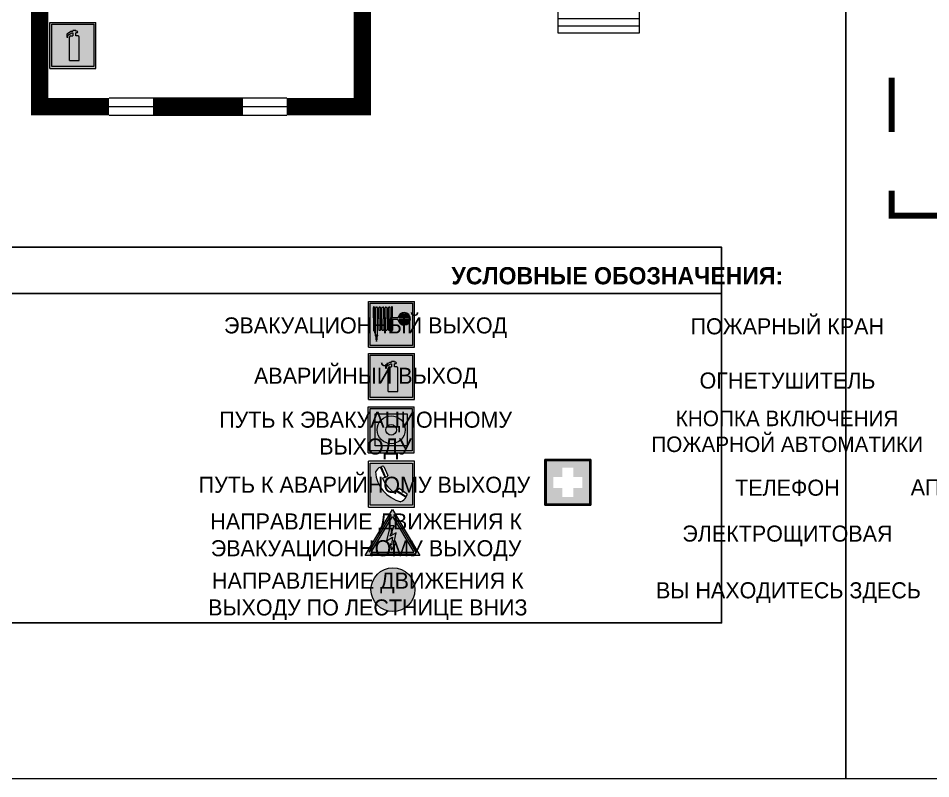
# Model space of a CAD drawing. Header units: millimetres. Extents: x 13810 to 67229, y 12374 to 21950.
# Drawn here: x 44814.3 to 44973.2, y 13759.2 to 13891.7 of the extents above; entities that cross this region are included whole.
import ezdxf

# ---------------------------------------------------------------- set-up
doc = ezdxf.new("R2010")
doc.units = ezdxf.units.MM
doc.styles.add('обычный', font='arial.ttf')

# ---------------------------------------------------------------- blocks, each defined once
blk = doc.blocks.new('A$C3E6D3DDE')
at = {"lineweight": 5}
h = blk.add_hatch(color=40, dxfattribs=at)
h.paths.add_polyline_path([(24.1, 1.45), (16.46, -11.35), (31.74, -11.35)])
h.paths.add_polyline_path([(24.09, -0.46), (30.03, -10.41), (18.14, -10.41)], flags=16)
h.paths.add_polyline_path([(24.54, -3.08), (23.41, -6.02), (25.13, -5.01), (24.33, -8.5), (24.82, -8.27), (23.79, -9.86), (23.4, -8.04), (23.8, -8.43), (24.04, -6.29), (22.39, -7.25), (23.44, -3.08)], flags=0)
h = blk.add_hatch(color=256, dxfattribs=at)
h.paths.add_polyline_path([(24.37, 0.03, 0.567511), (23.82, 0.03), (17.59, -10.4, 0.582454), (17.86, -10.88), (30.32, -10.88, 0.582149), (30.6, -10.4)])
h.paths.add_polyline_path([(24.09, -0.46), (18.14, -10.41), (30.03, -10.41)], flags=16)
h.paths.add_polyline_path([(24.54, -3.08), (23.41, -6.02), (25.13, -5.01), (24.33, -8.5), (24.82, -8.27), (23.79, -9.86), (23.4, -8.04), (23.8, -8.43), (24.04, -6.29), (22.39, -7.25), (23.44, -3.08)], flags=0)
h = blk.add_hatch(color=40, dxfattribs=at)
h.paths.add_polyline_path([(24.09, -0.46), (18.14, -10.41), (30.03, -10.41)])
h.paths.add_polyline_path([(24.82, -8.27), (23.79, -9.86), (23.4, -8.04), (23.8, -8.43), (24.04, -6.29), (22.39, -7.25), (23.44, -3.08), (24.54, -3.08), (23.41, -6.02), (25.13, -5.01), (24.33, -8.5)], flags=16)
at = {"color": 40, "lineweight": 5}
for p, q in [((16.46, -11.35), (24.1, 1.45)), ((24.1, 1.45), (31.74, -11.35))]:
    blk.add_line(p, q, dxfattribs=at)
at = {"lineweight": 5}
for p, q in [((17.59, -10.4), (23.82, 0.03)), ((24.37, 0.03), (30.6, -10.4)), ((18.14, -10.41), (24.09, -0.46)), ((24.09, -0.46), (30.03, -10.41)), ((23.44, -3.08), (22.39, -7.25)), ((23.41, -6.02), (24.54, -3.08)), ((25.13, -5.01), (23.41, -6.02)), ((24.54, -3.08), (23.44, -3.08)), ((24.33, -8.5), (25.13, -5.01)), ((22.39, -7.25), (24.04, -6.29)), ((24.04, -6.29), (23.8, -8.43)), ((23.8, -8.43), (23.4, -8.04)), ((23.4, -8.04), (23.79, -9.86)), ((23.79, -9.86), (24.82, -8.27)), ((24.82, -8.27), (24.33, -8.5)), ((17.86, -10.88), (30.32, -10.88)), ((18.14, -10.41), (30.03, -10.41))]:
    blk.add_line(p, q, dxfattribs=at)
at = {"color": 50, "lineweight": 5}
blk.add_line((31.74, -11.35), (16.46, -11.35), dxfattribs=at)
blk = doc.blocks.new('A$C54414219')
at = {"true_color": 0xffffff}
h = blk.add_hatch(color=7, dxfattribs=at)
h.paths.add_polyline_path([(2.39, -9.45), (2.39, -18.3), (11.23, -18.3), (11.23, -9.45)], flags=0)
h.paths.add_polyline_path([(10.71, -13.87, -1), (2.92, -13.87, -1)], flags=0)
h.paths.add_polyline_path([(8.3, -13.87, -1), (5.33, -13.87, -1)], flags=0)
h.paths.add_polyline_path([(0.41, -7.47), (0.41, -20.27), (13.21, -20.27), (13.21, -7.47)])
h.paths.add_polyline_path([(0.92, -19.77), (12.71, -19.77), (12.71, -7.98), (0.92, -7.98)], flags=16)
h.paths.add_polyline_path([(11.23, -9.45), (11.23, -18.3), (2.39, -18.3), (2.39, -9.45)], flags=0)
at = {"lineweight": 5}
h = blk.add_hatch(color=242, dxfattribs=at)
h.paths.add_polyline_path([(12.71, -7.98), (0.92, -7.98), (0.92, -19.77), (12.71, -19.77)])
h.paths.add_polyline_path([(11.23, -18.3), (2.39, -18.3), (2.39, -9.45), (11.23, -9.45)], flags=16)
h.paths.add_polyline_path([(10.71, -13.87, -1), (2.92, -13.87, -1)], flags=0)
h.paths.add_polyline_path([(8.3, -13.87, -1), (5.33, -13.87, -1)], flags=0)
at = {"true_color": 0xffffff}
h = blk.add_hatch(color=7, dxfattribs=at)
h.paths.add_polyline_path([(2.39, -9.45), (2.39, -18.3), (11.23, -18.3), (11.23, -9.45)])
h.paths.add_polyline_path([(10.71, -13.87, -1), (2.92, -13.87, -1)], flags=16)
h.paths.add_polyline_path([(8.3, -13.87, -1), (5.33, -13.87, -1)], flags=0)
at = {"lineweight": 5}
h = blk.add_hatch(color=242, dxfattribs=at)
h.paths.add_polyline_path([(2.92, -13.87, 1), (10.71, -13.87, 1)])
h.paths.add_polyline_path([(8.3, -13.87, -1), (5.33, -13.87, -1)], flags=16)
at = {"color": 242, "lineweight": 5}
for p, q in [((0.41, -20.27), (0.41, -7.47)), ((0.41, -7.47), (13.21, -7.47)), ((0.41, -7.47), (13.21, -7.47)), ((13.21, -20.27), (13.21, -7.47)), ((0.41, -20.27), (13.21, -20.27))]:
    blk.add_line(p, q, dxfattribs=at)
for points in [[(0.92, -7.98), (12.71, -7.98), (12.71, -19.77), (0.92, -19.77)], [(2.39, -9.45), (11.23, -9.45), (11.23, -18.3), (2.39, -18.3)]]:
    blk.add_lwpolyline(points, close=True, dxfattribs=at)
for radius in [3.89, 1.49]:
    blk.add_circle((6.81, -13.87), radius, dxfattribs=at)
blk = doc.blocks.new('A$C456E1F9C')
at = {"lineweight": 5}
h = blk.add_hatch(color=242, dxfattribs=at)
h.paths.add_polyline_path([(0.51, -1.47), (0.51, -13.26), (12.29, -13.26), (12.29, -1.47)])
h.paths.add_polyline_path([(5.42, -4.95, -0.254479), (4.78, -5.4), (3.52, -2.53, -0.209735), (4.23, -2.4)], flags=16)
h.paths.add_polyline_path([(8.53, -8.6), (10.87, -10.17), (10.54, -10.76), (8.03, -9.13, -0.192251)], flags=16)
h.paths.add_polyline_path([(4.61, -5.49, 0.005518), (3.87, -5.72, 0.128647), (7.49, -10.01, 0.00809), (7.83, -9.33), (10.47, -10.97, -0.16736), (8.99, -12.25, -0.327862), (1.95, -3.95, -0.166952), (3.36, -2.62)], flags=16)
at = {"color": 242, "lineweight": 5}
for p, q in [((0, -13.77), (0, -0.97)), ((12.8, -0.97), (0, -0.97)), ((3.52, -2.53), (4.78, -5.4)), ((4.23, -2.4), (5.42, -4.95)), ((12.8, -13.77), (12.8, -0.97)), ((4.61, -5.49), (3.36, -2.62)), ((7.83, -9.33), (10.47, -10.97)), ((8.03, -9.13), (10.54, -10.76)), ((10.81, -10.12), (8.53, -8.6)), ((10.8, -10.3), (10.81, -10.12)), ((10.54, -10.76), (10.8, -10.3)), ((0, -13.77), (12.8, -13.77))]:
    blk.add_line(p, q, dxfattribs=at)
blk.add_lwpolyline([(0.51, -1.47), (12.29, -1.47), (12.29, -13.26), (0.51, -13.26)], close=True, dxfattribs=at)
for centre, radius, start, end in [((4.02, -3.27), 0.891, 76.3284, 123.7092), ((4.59, -5.34), 2.99, 114.2845, 152.1974), ((11.12, -3.31), 9.19, 183.9915, 256.6009), ((4.68, -4.59), 0.824, 276.9621, 334.0723), ((14.98, -39.1), 35.17, 107.1487, 108.4135), ((13.86, -0.94), 11.08, 205.5536, 234.8762), ((-13.31, 0.8), 23.44, 332.5487, 334.4027), ((8.94, -9.5), 0.989, 114.4092, 157.9388), ((7.87, -9.46), 3, 291.9291, 329.9329)]:
    blk.add_arc(centre, radius, start, end, dxfattribs=at)
blk = doc.blocks.new('A$C18900ED3')
h = blk.add_hatch(color=126)
h.paths.add_polyline_path([(-0.18, -0.18), (-7.02, -0.18), (-7.02, -7.02), (-0.18, -7.02)])
h.paths.add_polyline_path([(-5.89, -4.46), (-5.89, -2.77), (-4.46, -2.77), (-4.46, -1.31), (-2.77, -1.31), (-2.77, -2.77), (-1.33, -2.77), (-1.33, -4.46), (-2.77, -4.46), (-2.77, -5.89), (-4.46, -5.89), (-4.46, -4.46)], flags=16)
at = {"color": 126}
for p, q in [((-7.2, 0), (-7.2, -7.2)), ((0, 0), (-7.2, 0)), ((0, -7.2), (0, 0)), ((-7.02, -7.02), (-7.02, -0.18)), ((-7.02, -0.18), (-0.18, -0.18)), ((-0.18, -0.18), (-0.18, -7.02)), ((-0.18, -7.02), (-7.02, -7.02)), ((-7.2, -7.2), (0, -7.2))]:
    blk.add_line(p, q, dxfattribs=at)
blk = doc.blocks.new('A$C37112FD5')
at = {"true_color": 0xf5f5ff}
h = blk.add_hatch(color=7, dxfattribs=at)
h.dxf.hatch_style = 1
h.paths.add_polyline_path([(12.8, -7.4), (0, -7.4), (0, -20.2), (12.8, -20.2)])
h.paths.add_polyline_path([(12.29, -7.91), (12.29, -19.69), (0.51, -19.69), (0.51, -7.91)], flags=16)
h.paths.add_polyline_path([(4.98, -9.04, -0.42597), (5.17, -9.22), (5.17, -12.25), (5.17, -15.29, -0.432244), (4.98, -15.47), (4.83, -15.47, -0.42597), (4.64, -15.29), (4.64, -12.25), (4.64, -9.22, -0.432244), (4.83, -9.04)], flags=0)
h.paths.add_polyline_path([(4.28, -9.22), (4.28, -12.25), (4.28, -15.29, -0.432244), (4.09, -15.47), (3.94, -15.47, -0.42597), (3.75, -15.29), (3.75, -12.25), (3.75, -9.22, -0.432244), (3.94, -9.04), (4.09, -9.04, -0.42597)], flags=0)
h.paths.add_polyline_path([(5.72, -9.04), (5.87, -9.04, -0.42597), (6.06, -9.22), (6.06, -12.25), (6.06, -15.29, -0.432244), (5.87, -15.47), (5.72, -15.47, -0.42597), (5.53, -15.29), (5.53, -12.25), (5.53, -9.22, -0.432244)], flags=0)
h.paths.add_polyline_path([(6.42, -8.9), (6.5, -8.9, -0.42597), (6.69, -9.08), (6.69, -12.03), (8.21, -12.03, -15.824349), (8.21, -12.47), (6.69, -12.47), (6.69, -15.42, -0.432244), (6.5, -15.6), (6.42, -15.6)], flags=0)
h.paths.add_polyline_path([(3.39, -9.22), (3.39, -12.25), (3.39, -15.29, -0.432244), (3.2, -15.47), (3.05, -15.47, -0.42597), (2.85, -15.29), (2.85, -12.25), (2.85, -9.22, -0.432244), (3.05, -9.04), (3.2, -9.04, -0.42597)], flags=0)
h.paths.add_polyline_path([(2.5, -9.22), (2.5, -16.71), (1.96, -16.71), (1.96, -9.22, -0.432244), (2.15, -9.04), (2.31, -9.04, -0.42597)], flags=0)
h.paths.add_polyline_path([(1.61, -8.9), (1.61, -15.6), (1.57, -15.6, -0.42597), (1.37, -15.42), (1.37, -12.03), (1.37, -9.09, -0.432244), (1.57, -8.9)], flags=0)
h.paths.add_polyline_path([(9.76, -10.81), (9.76, -12.03), (8.49, -12.03, -0.336371)], flags=0)
h.paths.add_polyline_path([(8.49, -12.47), (9.76, -12.47), (9.76, -13.7, -0.336371)], flags=0)
h.paths.add_polyline_path([(10.11, -10.81, -0.336371), (11.38, -12.03), (10.11, -12.03)], flags=0)
h.paths.add_polyline_path([(10.11, -12.47), (11.38, -12.47, -0.336371), (10.11, -13.7)], flags=0)
h.paths.add_polyline_path([(2.5, -16.84), (2.5, -17.05), (1.97, -17.05), (1.97, -16.84)], flags=0)
h.paths.add_polyline_path([(2.5, -17.24, -0.033778), (2.24, -18.6, -0.033778), (1.97, -17.24)], flags=0)
h = blk.add_hatch(color=242)
h.dxf.hatch_style = 1
h.paths.add_polyline_path([(12.29, -7.91), (0.51, -7.91), (0.51, -19.69), (12.29, -19.69)])
h.paths.add_polyline_path([(6.42, -15.6), (6.42, -8.9), (6.5, -8.9, -0.42597), (6.69, -9.08), (6.69, -12.03), (8.21, -12.03, -15.824349), (8.21, -12.47), (6.69, -12.47), (6.69, -15.42, -0.432244), (6.5, -15.6)], flags=16)
h.paths.add_polyline_path([(5.87, -15.47), (5.72, -15.47, -0.42597), (5.53, -15.29), (5.53, -12.25), (5.53, -9.22, -0.432244), (5.72, -9.04), (5.87, -9.04, -0.42597), (6.06, -9.22), (6.06, -12.25), (6.06, -15.29, -0.432244)], flags=16)
h.paths.add_polyline_path([(4.98, -15.47), (4.83, -15.47, -0.42597), (4.64, -15.29), (4.64, -12.25), (4.64, -9.22, -0.432244), (4.83, -9.04), (4.98, -9.04, -0.42597), (5.17, -9.22), (5.17, -12.25), (5.17, -15.29, -0.432244)], flags=16)
h.paths.add_polyline_path([(4.09, -15.47), (3.94, -15.47, -0.42597), (3.75, -15.29), (3.75, -12.25), (3.75, -9.22, -0.432244), (3.94, -9.04), (4.09, -9.04, -0.42597), (4.28, -9.22), (4.28, -12.25), (4.28, -15.29, -0.432244)], flags=16)
h.paths.add_polyline_path([(3.2, -15.47), (3.05, -15.47, -0.42597), (2.85, -15.29), (2.85, -12.25), (2.85, -9.22, -0.432244), (3.05, -9.04), (3.2, -9.04, -0.42597), (3.39, -9.22), (3.39, -12.25), (3.39, -15.29, -0.432244)], flags=16)
h.paths.add_polyline_path([(2.5, -17.05), (1.97, -17.05), (1.97, -16.84), (2.5, -16.84)], flags=16)
h.paths.add_polyline_path([(2.5, -17.24, -0.033778), (2.24, -18.6, -0.033778), (1.97, -17.24)], flags=16)
h.paths.add_polyline_path([(2.5, -16.71), (1.96, -16.71), (1.96, -9.22, -0.432244), (2.15, -9.04), (2.31, -9.04, -0.42597), (2.5, -9.22)], flags=16)
h.paths.add_polyline_path([(1.61, -15.6), (1.57, -15.6, -0.42597), (1.37, -15.42), (1.37, -12.03), (1.37, -9.09, -0.432244), (1.57, -8.9), (1.61, -8.9)], flags=16)
h.paths.add_polyline_path([(8.49, -12.47), (9.76, -12.47), (9.76, -13.7, -0.336371)], flags=0)
h.paths.add_polyline_path([(10.11, -13.7), (10.11, -12.47), (11.38, -12.47, -0.336371)], flags=0)
h.paths.add_polyline_path([(8.49, -12.03, -0.336371), (9.76, -10.81), (9.76, -12.03)], flags=0)
h.paths.add_polyline_path([(10.11, -12.03), (10.11, -10.81, -0.336371), (11.38, -12.03)], flags=0)
h = blk.add_hatch(color=7, dxfattribs=at)
h.dxf.hatch_style = 1
h.paths.add_polyline_path([(1.61, -8.9), (1.57, -8.9, 0.432244), (1.37, -9.09), (1.37, -12.03), (1.37, -15.42, 0.42597), (1.57, -15.6), (1.61, -15.6)])
h.paths.add_polyline_path([(2.5, -9.22, 0.42597), (2.31, -9.04), (2.15, -9.04, 0.432244), (1.96, -9.22), (1.96, -16.71), (2.5, -16.71)])
h.paths.add_polyline_path([(2.5, -16.84), (1.97, -16.84), (1.97, -17.05), (2.5, -17.05)])
h.paths.add_polyline_path([(2.5, -17.24), (1.97, -17.24, 0.033778), (2.24, -18.6, 0.033778)])
h.paths.add_polyline_path([(3.39, -12.25), (3.39, -9.22, 0.42597), (3.2, -9.04), (3.05, -9.04, 0.432244), (2.85, -9.22), (2.85, -12.25), (2.85, -15.29, 0.42597), (3.05, -15.47), (3.2, -15.47, 0.432244), (3.39, -15.29)])
h.paths.add_polyline_path([(4.28, -12.25), (4.28, -9.22, 0.42597), (4.09, -9.04), (3.94, -9.04, 0.432244), (3.75, -9.22), (3.75, -12.25), (3.75, -15.29, 0.42597), (3.94, -15.47), (4.09, -15.47, 0.432244), (4.28, -15.29)])
h.paths.add_polyline_path([(5.17, -12.25), (5.17, -9.22, 0.42597), (4.98, -9.04), (4.83, -9.04, 0.432244), (4.64, -9.22), (4.64, -12.25), (4.64, -15.29, 0.42597), (4.83, -15.47), (4.98, -15.47, 0.432244), (5.17, -15.29)])
h.paths.add_polyline_path([(6.06, -12.25), (6.06, -9.22, 0.42597), (5.87, -9.04), (5.72, -9.04, 0.432244), (5.53, -9.22), (5.53, -12.25), (5.53, -15.29, 0.42597), (5.72, -15.47), (5.87, -15.47, 0.432244), (6.06, -15.29)])
h.paths.add_polyline_path([(6.69, -12.47), (8.21, -12.47, 15.824349), (8.21, -12.03), (6.69, -12.03), (6.69, -9.08, 0.42597), (6.5, -8.9), (6.42, -8.9), (6.42, -15.6), (6.5, -15.6, 0.432244), (6.69, -15.42)])
h.paths.add_polyline_path([(8.49, -12.47), (9.76, -12.47), (9.76, -13.7, -0.336371)], flags=16)
h.paths.add_polyline_path([(8.49, -12.03, -0.336371), (9.76, -10.81), (9.76, -12.03)], flags=16)
h.paths.add_polyline_path([(10.11, -12.47), (11.38, -12.47, -0.336371), (10.11, -13.7)], flags=16)
h.paths.add_polyline_path([(10.11, -12.03), (10.11, -10.81, -0.336371), (11.38, -12.03)], flags=16)
h = blk.add_hatch(color=242)
h.dxf.hatch_style = 1
h.paths.add_polyline_path([(9.76, -10.81, 0.336371), (8.49, -12.03), (9.76, -12.03)])
h.paths.add_polyline_path([(10.11, -10.81), (10.11, -12.03), (11.38, -12.03, 0.336371)])
h.paths.add_polyline_path([(11.38, -12.47), (10.11, -12.47), (10.11, -13.7, 0.336371)])
h.paths.add_polyline_path([(9.76, -12.47), (8.49, -12.47, 0.336371), (9.76, -13.7)])
at = {"color": 242, "lineweight": 5}
for p, q in [((0, -20.2), (0, -7.4)), ((0, -7.4), (12.8, -7.4)), ((12.8, -20.2), (12.8, -7.4)), ((1.37, -12.03), (1.37, -9.08)), ((1.57, -8.9), (1.61, -8.9)), ((1.61, -8.9), (1.61, -15.6)), ((1.96, -16.71), (1.96, -9.22)), ((2.15, -9.04), (2.31, -9.04)), ((2.5, -16.71), (2.5, -9.22)), ((2.85, -12.25), (2.85, -9.22)), ((3.05, -9.04), (3.2, -9.04)), ((3.39, -12.25), (3.39, -9.22)), ((3.75, -12.25), (3.75, -9.22)), ((3.94, -9.04), (4.09, -9.04)), ((4.28, -12.25), (4.28, -9.22)), ((4.64, -12.25), (4.64, -9.22)), ((4.83, -9.04), (4.98, -9.04)), ((5.17, -12.25), (5.17, -9.22)), ((5.53, -12.25), (5.53, -9.22)), ((5.72, -9.04), (5.87, -9.04)), ((6.06, -12.25), (6.06, -9.22)), ((6.42, -8.9), (6.42, -15.6)), ((6.5, -8.9), (6.42, -8.9)), ((6.69, -12.03), (6.69, -9.08)), ((1.37, -12.03), (1.37, -15.42)), ((2.85, -12.25), (2.85, -15.29)), ((3.39, -12.25), (3.39, -15.29)), ((3.75, -12.25), (3.75, -15.29)), ((4.28, -12.25), (4.28, -15.29)), ((4.64, -12.25), (4.64, -15.29)), ((5.17, -12.25), (5.17, -15.29)), ((5.53, -12.25), (5.53, -15.29)), ((6.06, -12.25), (6.06, -15.29)), ((8.21, -12.03), (6.69, -12.03)), ((8.21, -12.47), (6.69, -12.47)), ((6.69, -12.47), (6.69, -15.42)), ((9.76, -12.03), (8.49, -12.03)), ((9.76, -12.47), (8.49, -12.47)), ((9.76, -10.81), (9.76, -12.03)), ((9.76, -12.47), (9.76, -13.7)), ((10.11, -10.81), (10.11, -12.03)), ((11.38, -12.03), (10.11, -12.03)), ((11.38, -12.47), (10.11, -12.47)), ((10.11, -12.47), (10.11, -13.7)), ((1.57, -15.6), (1.61, -15.6)), ((1.96, -16.71), (2.5, -16.71)), ((1.97, -16.84), (2.5, -16.84)), ((1.97, -17.05), (1.97, -16.84)), ((2.5, -17.05), (1.97, -17.05)), ((1.97, -17.24), (2.5, -17.24)), ((2.5, -16.84), (2.5, -17.05)), ((3.05, -15.47), (3.2, -15.47)), ((3.94, -15.47), (4.09, -15.47)), ((4.83, -15.47), (4.98, -15.47)), ((5.72, -15.47), (5.87, -15.47)), ((6.42, -15.6), (6.5, -15.6)), ((0, -20.2), (12.8, -20.2))]:
    blk.add_line(p, q, dxfattribs=at)
blk.add_lwpolyline([(0.51, -7.91), (12.29, -7.91), (12.29, -19.69), (0.51, -19.69)], close=True, dxfattribs=at)
for centre, radius, start, end in [((1.56, -9.09), 0.182, 87.1027, 180.6071), ((2.15, -9.22), 0.182, 87.1027, 180.6071), ((2.32, -9.22), 0.182, 359.3929, 92.8973), ((3.04, -9.22), 0.182, 87.1027, 180.6071), ((3.21, -9.22), 0.182, 359.3929, 92.8973), ((3.93, -9.22), 0.182, 87.1027, 180.6071), ((4.1, -9.22), 0.182, 359.3929, 92.8973), ((4.82, -9.22), 0.182, 87.1027, 180.6071), ((4.99, -9.22), 0.182, 359.3929, 92.8973), ((5.71, -9.22), 0.182, 87.1027, 180.6071), ((5.88, -9.22), 0.182, 359.3929, 92.8973), ((6.51, -9.09), 0.182, 359.3929, 92.8973), ((9.93, -12.25), 1.74, 187.2319, 172.7681), ((9.93, -12.25), 1.46, 96.9927, 171.3585), ((9.93, -12.25), 1.46, 188.6415, 263.0073), ((9.93, -12.25), 1.46, 8.6415, 83.0073), ((9.93, -12.25), 1.46, 276.9927, 351.3585), ((1.56, -15.42), 0.182, 179.3929, 272.8973), ((12.17, -15.98), 10.27, 187.041, 194.7793), ((-7.7, -15.98), 10.27, 345.2207, 352.959), ((3.04, -15.29), 0.182, 179.3929, 272.8973), ((3.21, -15.29), 0.182, 267.1027, 0.6071), ((3.93, -15.29), 0.182, 179.3929, 272.8973), ((4.1, -15.29), 0.182, 267.1027, 0.6071), ((4.82, -15.29), 0.182, 179.3929, 272.8973), ((4.99, -15.29), 0.182, 267.1027, 0.6071), ((5.71, -15.29), 0.182, 179.3929, 272.8973), ((5.88, -15.29), 0.182, 267.1027, 0.6071), ((6.51, -15.42), 0.182, 267.1027, 0.6071)]:
    blk.add_arc(centre, radius, start, end, dxfattribs=at)
blk = doc.blocks.new('A$C3AD82952')
at = {"true_color": 0xf5f5ff}
h = blk.add_hatch(color=7, dxfattribs=at)
h.dxf.hatch_style = 1
h.paths.add_polyline_path([(8.21, 8.73, 0.414214), (7.89, 9.05), (7.22, 9.05), (7.22, 9.92), (7.59, 9.92, 1), (7.57, 10.36), (7.22, 10.36), (7.22, 10.6), (6.43, 10.6), (6.43, 10.36), (6.01, 10.36), (4.74, 9.59), (4.74, 8.69), (4.98, 8.73), (4.98, 9.26), (6.12, 9.91), (6.43, 9.91), (6.43, 9.05), (5.76, 9.05, 0.414214), (5.44, 8.73), (5.44, 2.2), (8.21, 2.2)], flags=0)
h.paths.add_polyline_path([(12.8, 12.8), (0, 12.8), (0, 0), (12.8, 0)])
h.paths.add_polyline_path([(0.51, 12.29), (12.29, 12.29), (12.29, 0.51), (0.51, 0.51)], flags=16)
h.paths.add_polyline_path([(4.74, 9.59), (6.01, 10.36), (6.43, 10.36), (6.43, 10.6), (7.22, 10.6), (7.22, 10.36), (7.59, 10.36, -0.94586), (7.59, 9.92), (7.22, 9.92), (7.22, 9.05), (7.89, 9.05, -0.414214), (8.21, 8.73), (8.21, 2.2), (5.44, 2.2), (5.44, 8.73, -0.414214), (5.76, 9.05), (6.43, 9.05), (6.43, 9.91), (6.12, 9.91), (4.98, 9.26), (4.98, 8.73), (4.74, 8.69)], flags=0)
h = blk.add_hatch(color=242)
h.dxf.hatch_style = 1
h.paths.add_polyline_path([(12.29, 12.29), (0.51, 12.29), (0.51, 0.51), (12.29, 0.51)])
h.paths.add_polyline_path([(4.74, 8.69), (4.74, 9.59), (6.01, 10.36), (6.43, 10.36), (6.43, 10.6), (7.22, 10.6), (7.22, 10.36), (7.59, 10.36, -0.94586), (7.59, 9.92), (7.22, 9.92), (7.22, 9.05), (7.89, 9.05, -0.414214), (8.21, 8.73), (8.21, 2.2), (5.44, 2.2), (5.44, 8.73, -0.414214), (5.76, 9.05), (6.43, 9.05), (6.43, 9.91), (6.12, 9.91), (4.98, 9.26), (4.98, 8.73)], flags=16)
h = blk.add_hatch(color=7, dxfattribs=at)
h.dxf.hatch_style = 1
h.paths.add_polyline_path([(8.21, 8.73, 0.414214), (7.89, 9.05), (7.22, 9.05), (7.22, 9.92), (7.59, 9.92, 1), (7.57, 10.36), (7.22, 10.36), (7.22, 10.6), (6.43, 10.6), (6.43, 10.36), (6.01, 10.36), (4.74, 9.59), (4.74, 8.69), (4.98, 8.73), (4.98, 9.26), (6.12, 9.91), (6.43, 9.91), (6.43, 9.05), (5.76, 9.05, 0.414214), (5.44, 8.73), (5.44, 2.2), (8.21, 2.2)])
at = {"color": 242, "lineweight": 5}
for p, q in [((0, 0), (0, 12.8)), ((0, 12.8), (12.8, 12.8)), ((12.8, 0), (12.8, 12.8)), ((6.01, 10.36), (4.74, 9.59)), ((6.01, 10.36), (6.43, 10.36)), ((7.22, 10.6), (6.43, 10.6)), ((6.43, 10.6), (6.43, 10.36)), ((7.22, 10.36), (7.22, 10.6)), ((7.59, 10.36), (7.22, 10.36)), ((4.74, 9.59), (4.74, 8.69)), ((4.74, 8.69), (4.98, 8.73)), ((4.98, 9.26), (6.12, 9.91)), ((4.98, 8.73), (4.98, 9.26)), ((5.44, 2.2), (5.44, 8.73)), ((5.76, 9.05), (6.43, 9.05)), ((6.12, 9.91), (6.43, 9.91)), ((6.43, 9.91), (6.43, 9.05)), ((7.22, 9.05), (7.22, 9.92)), ((7.59, 9.92), (7.22, 9.92)), ((7.89, 9.05), (7.22, 9.05)), ((8.21, 2.2), (8.21, 8.73)), ((0, 0), (12.8, 0)), ((5.44, 2.2), (8.21, 2.2))]:
    blk.add_line(p, q, dxfattribs=at)
blk.add_lwpolyline([(0.51, 12.29), (12.29, 12.29), (12.29, 0.51), (0.51, 0.51)], close=True, dxfattribs=at)
for centre, radius, start, end in [((7.58, 10.14), 0.223, 273.1875, 86.8125), ((5.76, 8.73), 0.32, 90, 180), ((7.89, 8.73), 0.32, 0, 90)]:
    blk.add_arc(centre, radius, start, end, dxfattribs=at)
blk = doc.blocks.new('A$C7B8C2D5B')
at = {"lineweight": 0}
h = blk.add_hatch(color=5, dxfattribs=at)
h.dxf.hatch_style = 1
h.paths.add_polyline_path([(1.397, -3.024, 1), (-2.112, -3.024, 1)])
at = {"color": 5, "lineweight": 0}
blk.add_circle((-0.358, -3.024), 1.755, dxfattribs=at)

msp = doc.modelspace()

# ---------------------------------------------------------------- linework, layer by layer
at = {"color": 126, "lineweight": 0, "true_color": 0x008754}
for points in [[(44358.4, 14154.23), (44958.4, 14154.23), (44958.4, 13759.23), (44358.4, 13759.23)], [(44358.4, 14154.23), (44958.4, 14154.23), (44958.4, 13759.23), (44358.4, 13759.23)], [(44358.4, 14154.23), (44958.4, 14154.23), (44958.4, 13759.23), (44358.4, 13759.23)], [(44358.4, 14154.23), (44958.4, 14154.23), (44958.4, 13759.23), (44358.4, 13759.23)], [(44958.4, 14154.23), (45558.4, 14154.23), (45558.4, 13759.23), (44958.4, 13759.23)], [(44958.4, 14154.23), (45558.4, 14154.23), (45558.4, 13759.23), (44958.4, 13759.23)], [(44958.4, 14154.23), (45558.4, 14154.23), (45558.4, 13759.23), (44958.4, 13759.23)], [(44958.4, 14154.23), (45558.4, 14154.23), (45558.4, 13759.23), (44958.4, 13759.23)]]:
    msp.add_lwpolyline(points, close=True, dxfattribs=at)
at = {"lineweight": 0}
for points, const_width in [([(44817.98, 13908.98), (44817.98, 13876.33), (44830.08, 13876.33)], 3), ([(44861.03, 13876.33), (44874.21, 13876.33), (44874.21, 13908.98)], 3), ([(44966.39, 13871.9), (44966.39, 13881.38)], 1), ([(44837.75, 13876.33), (44853.44, 13876.33)], 3), ([(45202.93, 13877.01), (45202.93, 13857.33), (44966.39, 13857.33), (44966.39, 13861.71)], 1)]:
    msp.add_lwpolyline(points, dxfattribs=dict(at, const_width=const_width))
for points in [[(44922.46, 13889.17), (44922.46, 13908.98)], [(44908.25, 13896.3), (44908.25, 13889.17)], [(44908.25, 13891.68), (44922.46, 13891.68)], [(44908.25, 13891.68), (44922.46, 13891.68)], [(44908.25, 13890.42), (44922.46, 13890.42)], [(44908.25, 13890.42), (44922.46, 13890.42)], [(44908.25, 13889.17), (44922.46, 13889.17)], [(44830.08, 13877.84), (44861.03, 13877.84)], [(44830.08, 13876.33), (44861.03, 13876.33)], [(44830.08, 13874.83), (44861.03, 13874.83)]]:
    msp.add_lwpolyline(points, dxfattribs=at)
for points in [[(44793.01, 13843.79), (44936.78, 13843.79), (44936.78, 13851.84), (44793.01, 13851.84)], [(44793.01, 13843.79), (44936.78, 13843.79), (44936.78, 13786.39), (44793.01, 13786.39)]]:
    msp.add_lwpolyline(points, close=True)

# ---------------------------------------------------------------- block references
for name, p, xscale, yscale, zscale in [('A$C3AD82952', (44819.77, 13882.99), 0.625, 0.625, 0.625), ('A$C37112FD5', (44875.27, 13847.03), 0.6249984004534781, 0.6249984004534781, 0.6249984004534781), ('A$C3AD82952', (44875.27, 13825.33), 0.625, 0.625, 0.625), ('A$C54414219', (44874.96, 13828.7), 0.625, 0.625, 0.625), ('A$C456E1F9C', (44875.27, 13815.16), 0.625, 0.625, 0.625), ('A$C18900ED3', (44914, 13814.87), 1.111111111007631, 1.111111111007631, 1.111111111007631), ('A$C3E6D3DDE', (44864.4, 13805.23), 0.625, 0.625, 0.625), ('A$C7B8C2D5B', (44880.3, 13798.76), 2.177419353276491, 2.177419353276491, 2.177419353276491)]:
    msp.add_blockref(name, p, dxfattribs=dict(xscale=xscale, yscale=yscale, zscale=zscale))

# ---------------------------------------------------------------- texts
at = {"lineweight": 0, "attachment_point": 5, "style": 'обычный'}
for s, insert, char_height, width in [('{\\fProxima Nova Rg|b1|i0|c204|p2;УСЛОВНЫЕ ОБОЗНАЧЕНИЯ:\\H1.1997x; }', (44918.6, 13846.85), 3, 175.1736), ('\\pi-8.4,l8.4,t8.4;{\\fProxima Nova Rg|b0|i0|c204|p2;ЭВАКУАЦИОННЫЙ ВЫХОД\\H1.6404x; }', (44874.76, 13837.81), 2.8, 126.6484), ('\\pi-8.4,l8.4,t8.4;{\\fProxima Nova Rg|b0|i0|c204|p2;ПОЖАРНЫЙ КРАН\\H1.6404x; }', (44948.21, 13838.04), 2.8, 126.6484), ('\\pi-8.4,l8.4,t8.4;{\\fProxima Nova Rg|b0|i0|c204|p2;АВАРИЙНЫЙ ВЫХОД\\H1.6404x; }', (44874.77, 13829.04), 2.8, 126.6484), ('\\pi-8.4,l8.4,t8.4;{\\fProxima Nova Rg|b0|i0|c204|p2;ОГНЕТУШИТЕЛЬ\\H1.1997x; }', (44948.24, 13828.59), 2.8, 126.6484), ('\\pi-8.4,l8.4,t8.4;{\\fProxima Nova Rg|b0|i0|c204|p2;ПУТЬ К ЭВАКУАЦИОННОМУ \\PВЫХОДУ }', (44874.76, 13819.05), 2.8, 126.6484), ('\\pi-8.1,l8.1,t8.1;{\\fProxima Nova Rg|b0|i0|c204|p2;КНОПКА ВКЛЮЧЕНИЯ\\PПОЖАРНОЙ АВТОМАТИКИ}', (44948.18, 13819.74), 2.7, 126.6484), ('\\pi-8.4,l8.4,t8.4;{\\fProxima Nova Rg|b0|i0|c204|p2;ПУТЬ К АВАРИЙНОМУ ВЫХОДУ \\H1.6404x; }', (44874.57, 13810.05), 2.8, 126.6484), ('\\pi-8.4,l8.4,t8.4;{\\fProxima Nova Rg|b0|i0|c204|p2;ТЕЛЕФОН\\H1.1997x; }', (44948.22, 13809.92), 2.8, 126.6484), ('\\pi-8.4,l8.4,t8.4;{\\fProxima Nova Rg|b0|i0|c204|p2;АПТЕЧКА\\H1.1667x; }', (44978.28, 13810.01), 2.8, 126.6484), ('\\pi-8.4,l8.4,t8.4;{\\fProxima Nova Rg|b0|i0|c204|p2;НАПРАВЛЕНИЕ ДВИЖЕНИЯ К \\PЭВАКУАЦИОННОМУ ВЫХОДУ}', (44874.86, 13801.32), 2.8, 126.6484), ('\\pi-8.4,l8.4,t8.4;{\\fProxima Nova Rg|b0|i0|c204|p2;ЭЛЕКТРОЩИТОВАЯ\\H1.1997x; }', (44948.23, 13801.54), 2.8, 126.6484), ('\\pi-8.4,l8.4,t8.4;{\\fProxima Nova Rg|b0|i0|c204|p2;НАПРАВЛЕНИЕ ДВИЖЕНИЯ К \\PВЫХОДУ ПО ЛЕСТНИЦЕ ВНИЗ}', (44875.15, 13791.01), 2.8, 126.6484), ('\\pi-8.4,l8.4,t8.4;{\\fProxima Nova Rg|b0|i0|c204|p2;ВЫ НАХОДИТЕСЬ ЗДЕСЬ\\H1.1997x; }', (44948.42, 13791.66), 2.8, 126.6484)]:
    msp.add_mtext(s, dxfattribs=dict(at, insert=insert, char_height=char_height, width=width))

doc.saveas('drawing.dxf')
